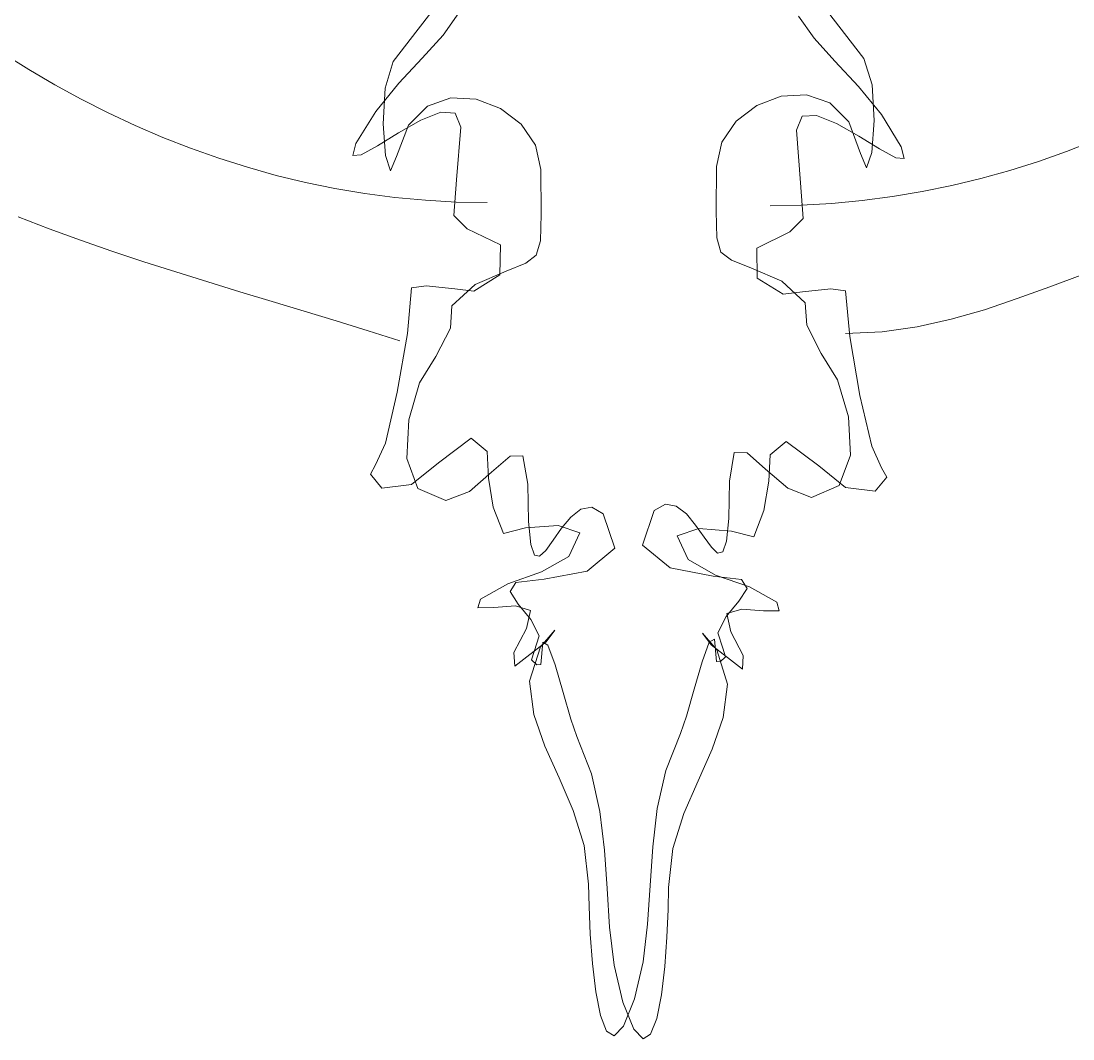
# Model space of a CAD drawing. Header units: centimetres. Extents: x 134057 to 145613, y 5028 to 39996.
# Drawn here: x 135511.4 to 135562.4, y 5312.8 to 5362.2 of the extents above; entities that cross this region are included whole.
import ezdxf

# ---------------------------------------------------------------- set-up
doc = ezdxf.new("R2010")
doc.units = ezdxf.units.CM
doc.layers.add('TEXT', color=3, linetype='Continuous', lineweight=20)

msp = doc.modelspace()

# ---------------------------------------------------------------- linework, layer by layer
at = {"layer": 'TEXT', "color": 2, "linetype": 'Continuous', "lineweight": 9}
for p, q in [((135549.951, 5363.399), (135551.062, 5361.948)), ((135549.951, 5363.399), (135551.062, 5361.948)), ((135531.773, 5363.249), (135530.662, 5361.798)), ((135531.773, 5363.249), (135530.662, 5361.798)), ((135531.867, 5361.511), (135532.622, 5362.581)), ((135531.867, 5361.511), (135532.622, 5362.581)), ((135549.857, 5361.361), (135549.101, 5362.431)), ((135549.857, 5361.361), (135549.101, 5362.431)), ((135551.062, 5361.948), (135552.276, 5360.378)), ((135551.062, 5361.948), (135552.276, 5360.378)), ((135530.662, 5361.798), (135529.447, 5360.228)), ((135530.662, 5361.798), (135529.447, 5360.228)), ((135530.851, 5360.389), (135531.867, 5361.511)), ((135530.851, 5360.389), (135531.867, 5361.511)), ((135550.873, 5360.239), (135549.857, 5361.361)), ((135550.873, 5360.239), (135549.857, 5361.361)), ((135510.52, 5360.614), (135511.764, 5359.837)), ((135510.52, 5360.614), (135511.764, 5359.837)), ((135529.713, 5359.168), (135530.851, 5360.389)), ((135529.713, 5359.168), (135530.851, 5360.389)), ((135552.276, 5360.378), (135552.672, 5359.09)), ((135552.276, 5360.378), (135552.672, 5359.09)), ((135511.764, 5359.837), (135513.027, 5359.098)), ((135511.764, 5359.837), (135513.027, 5359.098)), ((135529.447, 5360.228), (135529.052, 5358.94)), ((135529.447, 5360.228), (135529.052, 5358.94)), ((135552.011, 5359.019), (135550.873, 5360.239)), ((135552.011, 5359.019), (135550.873, 5360.239)), ((135513.027, 5359.098), (135514.309, 5358.398)), ((135513.027, 5359.098), (135514.309, 5358.398)), ((135528.594, 5357.802), (135529.713, 5359.168)), ((135528.594, 5357.802), (135529.713, 5359.168)), ((135529.052, 5358.94), (135528.954, 5357.209)), ((135529.052, 5358.94), (135528.954, 5357.209)), ((135553.129, 5357.653), (135552.011, 5359.019)), ((135553.129, 5357.653), (135552.011, 5359.019)), ((135552.672, 5359.09), (135552.77, 5357.359)), ((135552.672, 5359.09), (135552.77, 5357.359)), ((135514.309, 5358.398), (135515.609, 5357.739)), ((135514.309, 5358.398), (135515.609, 5357.739)), ((135531.102, 5358.067), (135532.239, 5358.463)), ((135531.102, 5358.067), (135532.239, 5358.463)), ((135532.239, 5358.463), (135533.462, 5358.4)), ((135532.239, 5358.463), (135533.462, 5358.4)), ((135533.462, 5358.4), (135534.64, 5357.95)), ((135533.462, 5358.4), (135534.64, 5357.95)), ((135548.262, 5358.55), (135547.084, 5358.099)), ((135548.262, 5358.55), (135547.084, 5358.099)), ((135549.485, 5358.612), (135548.262, 5358.55)), ((135549.485, 5358.612), (135548.262, 5358.55)), ((135550.622, 5358.217), (135549.485, 5358.612)), ((135550.622, 5358.217), (135549.485, 5358.612)), ((135527.634, 5356.244), (135528.594, 5357.802)), ((135527.634, 5356.244), (135528.594, 5357.802)), ((135530.181, 5357.142), (135531.102, 5358.067)), ((135530.181, 5357.142), (135531.102, 5358.067)), ((135534.64, 5357.95), (135535.643, 5357.183)), ((135534.64, 5357.95), (135535.643, 5357.183)), ((135547.084, 5358.099), (135546.081, 5357.333)), ((135547.084, 5358.099), (135546.081, 5357.333)), ((135551.543, 5357.292), (135550.622, 5358.217)), ((135551.543, 5357.292), (135550.622, 5358.217)), ((135515.609, 5357.739), (135516.926, 5357.122)), ((135515.609, 5357.739), (135516.926, 5357.122)), ((135530.776, 5357.375), (135529.701, 5356.761)), ((135530.776, 5357.375), (135529.701, 5356.761)), ((135531.748, 5357.765), (135530.776, 5357.375)), ((135531.748, 5357.765), (135530.776, 5357.375)), ((135532.451, 5357.723), (135531.748, 5357.765)), ((135532.451, 5357.723), (135531.748, 5357.765)), ((135532.721, 5357.039), (135532.451, 5357.723)), ((135532.721, 5357.039), (135532.451, 5357.723)), ((135546.081, 5357.333), (135545.384, 5356.32)), ((135546.081, 5357.333), (135545.384, 5356.32)), ((135549.002, 5356.89), (135549.273, 5357.573)), ((135549.002, 5356.89), (135549.273, 5357.573)), ((135549.273, 5357.573), (135549.976, 5357.615)), ((135549.273, 5357.573), (135549.976, 5357.615)), ((135549.976, 5357.615), (135550.947, 5357.225)), ((135549.976, 5357.615), (135550.947, 5357.225)), ((135552.118, 5355.768), (135551.543, 5357.292)), ((135552.118, 5355.768), (135551.543, 5357.292)), ((135552.77, 5357.359), (135552.654, 5355.811)), ((135552.77, 5357.359), (135552.654, 5355.811)), ((135554.09, 5356.095), (135553.129, 5357.653)), ((135554.09, 5356.095), (135553.129, 5357.653)), ((135516.926, 5357.122), (135518.262, 5356.547)), ((135516.926, 5357.122), (135518.262, 5356.547)), ((135529.701, 5356.761), (135528.685, 5356.133)), ((135529.701, 5356.761), (135528.685, 5356.133)), ((135528.954, 5357.209), (135529.07, 5355.661)), ((135528.954, 5357.209), (135529.07, 5355.661)), ((135529.606, 5355.618), (135530.181, 5357.142)), ((135529.606, 5355.618), (135530.181, 5357.142)), ((135532.521, 5354.49), (135532.721, 5357.039)), ((135532.521, 5354.49), (135532.721, 5357.039)), ((135535.643, 5357.183), (135536.34, 5356.17)), ((135535.643, 5357.183), (135536.34, 5356.17)), ((135549.203, 5354.34), (135549.002, 5356.89)), ((135549.203, 5354.34), (135549.002, 5356.89)), ((135550.947, 5357.225), (135552.023, 5356.611)), ((135550.947, 5357.225), (135552.023, 5356.611)), ((135518.262, 5356.547), (135519.614, 5356.017)), ((135518.262, 5356.547), (135519.614, 5356.017)), ((135527.487, 5355.666), (135527.634, 5356.244)), ((135527.487, 5355.666), (135527.634, 5356.244)), ((135545.384, 5356.32), (135545.122, 5355.132)), ((135545.384, 5356.32), (135545.122, 5355.132)), ((135552.023, 5356.611), (135553.039, 5355.983)), ((135552.023, 5356.611), (135553.039, 5355.983)), ((135563.462, 5356.397), (135562.11, 5355.867)), ((135563.462, 5356.397), (135562.11, 5355.867)), ((135519.614, 5356.017), (135520.983, 5355.532)), ((135519.614, 5356.017), (135520.983, 5355.532)), ((135528.685, 5356.133), (135527.892, 5355.698)), ((135528.685, 5356.133), (135527.892, 5355.698)), ((135536.34, 5356.17), (135536.602, 5354.982)), ((135536.34, 5356.17), (135536.602, 5354.982)), ((135552.409, 5355.072), (135552.118, 5355.768)), ((135552.409, 5355.072), (135552.118, 5355.768)), ((135552.654, 5355.811), (135552.409, 5355.072)), ((135552.654, 5355.811), (135552.409, 5355.072)), ((135553.039, 5355.983), (135553.832, 5355.548)), ((135553.039, 5355.983), (135553.832, 5355.548)), ((135554.236, 5355.516), (135554.09, 5356.095)), ((135554.236, 5355.516), (135554.09, 5356.095)), ((135562.11, 5355.867), (135560.741, 5355.382)), ((135562.11, 5355.867), (135560.741, 5355.382)), ((135520.983, 5355.532), (135522.368, 5355.093)), ((135520.983, 5355.532), (135522.368, 5355.093)), ((135527.892, 5355.698), (135527.487, 5355.666)), ((135527.892, 5355.698), (135527.487, 5355.666)), ((135529.07, 5355.661), (135529.315, 5354.922)), ((135529.07, 5355.661), (135529.315, 5354.922)), ((135529.315, 5354.922), (135529.606, 5355.618)), ((135529.315, 5354.922), (135529.606, 5355.618)), ((135553.832, 5355.548), (135554.236, 5355.516)), ((135553.832, 5355.548), (135554.236, 5355.516)), ((135560.741, 5355.382), (135559.356, 5354.943)), ((135560.741, 5355.382), (135559.356, 5354.943)), ((135522.368, 5355.093), (135523.769, 5354.701)), ((135522.368, 5355.093), (135523.769, 5354.701)), ((135536.602, 5354.982), (135536.62, 5352.814)), ((135536.602, 5354.982), (135536.62, 5352.814)), ((135545.122, 5355.132), (135545.104, 5352.964)), ((135545.122, 5355.132), (135545.104, 5352.964)), ((135559.356, 5354.943), (135557.954, 5354.551)), ((135559.356, 5354.943), (135557.954, 5354.551)), ((135523.769, 5354.701), (135525.186, 5354.358)), ((135523.769, 5354.701), (135525.186, 5354.358)), ((135525.186, 5354.358), (135526.618, 5354.065)), ((135525.186, 5354.358), (135526.618, 5354.065)), ((135532.392, 5352.753), (135532.521, 5354.49)), ((135532.392, 5352.753), (135532.521, 5354.49)), ((135549.332, 5352.603), (135549.203, 5354.34)), ((135549.332, 5352.603), (135549.203, 5354.34)), ((135556.538, 5354.208), (135555.106, 5353.915)), ((135556.538, 5354.208), (135555.106, 5353.915)), ((135557.954, 5354.551), (135556.538, 5354.208)), ((135557.954, 5354.551), (135556.538, 5354.208)), ((135526.618, 5354.065), (135528.065, 5353.822)), ((135526.618, 5354.065), (135528.065, 5353.822)), ((135528.065, 5353.822), (135529.527, 5353.632)), ((135528.065, 5353.822), (135529.527, 5353.632)), ((135555.106, 5353.915), (135553.659, 5353.673)), ((135555.106, 5353.915), (135553.659, 5353.673)), ((135529.527, 5353.632), (135531.002, 5353.494)), ((135529.527, 5353.632), (135531.002, 5353.494)), ((135531.002, 5353.494), (135532.491, 5353.411)), ((135531.002, 5353.494), (135532.491, 5353.411)), ((135532.491, 5353.411), (135533.993, 5353.383)), ((135532.491, 5353.411), (135533.993, 5353.383)), ((135549.233, 5353.261), (135547.731, 5353.233)), ((135549.233, 5353.261), (135547.731, 5353.233)), ((135550.722, 5353.344), (135549.233, 5353.261)), ((135550.722, 5353.344), (135549.233, 5353.261)), ((135552.197, 5353.482), (135550.722, 5353.344)), ((135552.197, 5353.482), (135550.722, 5353.344)), ((135553.659, 5353.673), (135552.197, 5353.482)), ((135553.659, 5353.673), (135552.197, 5353.482)), ((135512.753, 5352.109), (135511.249, 5352.69)), ((135533.039, 5352.111), (135532.392, 5352.753)), ((135533.039, 5352.111), (135532.392, 5352.753)), ((135536.62, 5352.814), (135536.59, 5351.525)), ((135536.62, 5352.814), (135536.59, 5351.525)), ((135545.104, 5352.964), (135545.134, 5351.675)), ((135545.104, 5352.964), (135545.134, 5351.675)), ((135548.684, 5351.961), (135549.332, 5352.603)), ((135548.684, 5351.961), (135549.332, 5352.603)), ((135514.271, 5351.555), (135512.753, 5352.109)), ((135534.641, 5351.328), (135533.039, 5352.111)), ((135534.641, 5351.328), (135533.039, 5352.111)), ((135545.134, 5351.675), (135545.341, 5350.978)), ((135545.134, 5351.675), (135545.341, 5350.978)), ((135547.083, 5351.178), (135548.684, 5351.961)), ((135547.083, 5351.178), (135548.684, 5351.961)), ((135515.802, 5351.025), (135514.271, 5351.555)), ((135534.617, 5349.873), (135534.641, 5351.328)), ((135534.617, 5349.873), (135534.641, 5351.328)), ((135536.59, 5351.525), (135536.383, 5350.828)), ((135536.59, 5351.525), (135536.383, 5350.828)), ((135547.106, 5349.724), (135547.083, 5351.178)), ((135547.106, 5349.724), (135547.083, 5351.178)), ((135517.344, 5350.514), (135515.802, 5351.025)), ((135536.383, 5350.828), (135535.871, 5350.436)), ((135536.383, 5350.828), (135535.871, 5350.436)), ((135545.341, 5350.978), (135545.852, 5350.586)), ((135545.341, 5350.978), (135545.852, 5350.586)), ((135518.893, 5350.018), (135517.344, 5350.514)), ((135535.871, 5350.436), (135534.927, 5350.061)), ((135535.871, 5350.436), (135534.927, 5350.061)), ((135545.852, 5350.586), (135546.797, 5350.211)), ((135545.852, 5350.586), (135546.797, 5350.211)), ((135546.797, 5350.211), (135548.302, 5349.567)), ((135546.797, 5350.211), (135548.302, 5349.567)), ((135520.448, 5349.534), (135518.893, 5350.018)), ((135533.357, 5349.09), (135534.617, 5349.873)), ((135533.357, 5349.09), (135534.617, 5349.873)), ((135534.927, 5350.061), (135533.422, 5349.417)), ((135534.927, 5350.061), (135533.422, 5349.417)), ((135548.366, 5348.94), (135547.106, 5349.724)), ((135548.366, 5348.94), (135547.106, 5349.724)), ((135562.898, 5349.892), (135561.3, 5349.299)), ((135522.006, 5349.059), (135520.448, 5349.534)), ((135530.131, 5347.036), (135530.337, 5349.249)), ((135530.131, 5347.036), (135530.337, 5349.249)), ((135530.337, 5349.249), (135531.049, 5349.349)), ((135530.337, 5349.249), (135531.049, 5349.349)), ((135531.049, 5349.349), (135532.433, 5349.202)), ((135531.049, 5349.349), (135532.433, 5349.202)), ((135533.422, 5349.417), (135532.291, 5348.369)), ((135533.422, 5349.417), (135532.291, 5348.369)), ((135532.433, 5349.202), (135533.357, 5349.09)), ((135532.433, 5349.202), (135533.357, 5349.09)), ((135548.302, 5349.567), (135549.432, 5348.519)), ((135548.302, 5349.567), (135549.432, 5348.519)), ((135550.675, 5349.2), (135549.291, 5349.052)), ((135550.675, 5349.2), (135549.291, 5349.052)), ((135551.387, 5349.099), (135550.675, 5349.2)), ((135551.387, 5349.099), (135550.675, 5349.2)), ((135551.593, 5346.886), (135551.387, 5349.099)), ((135551.593, 5346.886), (135551.387, 5349.099)), ((135561.3, 5349.299), (135559.714, 5348.722)), ((135523.566, 5348.588), (135522.006, 5349.059)), ((135549.291, 5349.052), (135548.366, 5348.94)), ((135549.291, 5349.052), (135548.366, 5348.94)), ((135559.714, 5348.722), (135558.123, 5348.187)), ((135525.124, 5348.118), (135523.566, 5348.588)), ((135526.678, 5347.644), (135525.124, 5348.118)), ((135532.291, 5348.369), (135532.221, 5347.286)), ((135532.291, 5348.369), (135532.221, 5347.286)), ((135549.432, 5348.519), (135549.503, 5347.436)), ((135549.432, 5348.519), (135549.503, 5347.436)), ((135558.123, 5348.187), (135556.511, 5347.724)), ((135528.226, 5347.164), (135526.678, 5347.644)), ((135556.511, 5347.724), (135554.862, 5347.358)), ((135529.765, 5346.673), (135528.226, 5347.164)), ((135532.221, 5347.286), (135531.514, 5345.92)), ((135532.221, 5347.286), (135531.514, 5345.92)), ((135549.503, 5347.436), (135550.21, 5346.069)), ((135549.503, 5347.436), (135550.21, 5346.069)), ((135553.159, 5347.119), (135551.387, 5347.033)), ((135554.862, 5347.358), (135553.159, 5347.119)), ((135529.641, 5344.182), (135530.131, 5347.036)), ((135529.641, 5344.182), (135530.131, 5347.036)), ((135552.083, 5344.032), (135551.593, 5346.886)), ((135552.083, 5344.032), (135551.593, 5346.886)), ((135550.21, 5346.069), (135551, 5344.792)), ((135550.21, 5346.069), (135551, 5344.792)), ((135531.514, 5345.92), (135530.724, 5344.643)), ((135531.514, 5345.92), (135530.724, 5344.643)), ((135530.724, 5344.643), (135530.194, 5342.839)), ((135530.724, 5344.643), (135530.194, 5342.839)), ((135551, 5344.792), (135551.53, 5342.989)), ((135551, 5344.792), (135551.53, 5342.989)), ((135529.062, 5341.715), (135529.641, 5344.182)), ((135529.062, 5341.715), (135529.641, 5344.182)), ((135552.662, 5341.565), (135552.083, 5344.032)), ((135552.662, 5341.565), (135552.083, 5344.032)), ((135551.53, 5342.989), (135551.618, 5341.124)), ((135551.53, 5342.989), (135551.618, 5341.124)), ((135530.194, 5342.839), (135530.106, 5340.975)), ((135530.194, 5342.839), (135530.106, 5340.975)), ((135528.588, 5340.664), (135529.062, 5341.715)), ((135528.588, 5340.664), (135529.062, 5341.715)), ((135533.222, 5341.948), (135531.638, 5340.758)), ((135533.222, 5341.948), (135531.638, 5340.758)), ((135533.993, 5341.3), (135533.222, 5341.948)), ((135533.993, 5341.3), (135533.222, 5341.948)), ((135547.731, 5341.15), (135548.502, 5341.798)), ((135547.731, 5341.15), (135548.502, 5341.798)), ((135548.502, 5341.798), (135550.086, 5340.609)), ((135548.502, 5341.798), (135550.086, 5340.609)), ((135553.136, 5340.514), (135552.662, 5341.565)), ((135553.136, 5340.514), (135552.662, 5341.565)), ((135530.106, 5340.975), (135530.644, 5339.515)), ((135530.106, 5340.975), (135530.644, 5339.515)), ((135534.058, 5340.022), (135533.993, 5341.3)), ((135534.058, 5340.022), (135533.993, 5341.3)), ((135534.214, 5340.303), (135535.116, 5341.088)), ((135534.214, 5340.303), (135535.116, 5341.088)), ((135535.116, 5341.088), (135535.735, 5341.102)), ((135535.116, 5341.088), (135535.735, 5341.102)), ((135535.735, 5341.102), (135535.966, 5339.719)), ((135535.735, 5341.102), (135535.966, 5339.719)), ((135545.988, 5341.252), (135545.758, 5339.869)), ((135545.988, 5341.252), (135545.758, 5339.869)), ((135546.608, 5341.238), (135545.988, 5341.252)), ((135546.608, 5341.238), (135545.988, 5341.252)), ((135547.51, 5340.453), (135546.608, 5341.238)), ((135547.51, 5340.453), (135546.608, 5341.238)), ((135547.666, 5339.873), (135547.731, 5341.15)), ((135547.666, 5339.873), (135547.731, 5341.15)), ((135551.618, 5341.124), (135551.08, 5339.664)), ((135551.618, 5341.124), (135551.08, 5339.664)), ((135528.335, 5340.205), (135528.588, 5340.664)), ((135528.335, 5340.205), (135528.588, 5340.664)), ((135531.638, 5340.758), (135530.337, 5339.71)), ((135531.638, 5340.758), (135530.337, 5339.71)), ((135548.587, 5339.523), (135547.51, 5340.453)), ((135548.587, 5339.523), (135547.51, 5340.453)), ((135550.086, 5340.609), (135551.387, 5339.56)), ((135550.086, 5340.609), (135551.387, 5339.56)), ((135553.389, 5340.055), (135553.136, 5340.514)), ((135553.389, 5340.055), (135553.136, 5340.514)), ((135528.894, 5339.533), (135528.335, 5340.205)), ((135528.894, 5339.533), (135528.335, 5340.205)), ((135533.137, 5339.373), (135534.214, 5340.303)), ((135533.137, 5339.373), (135534.214, 5340.303)), ((135534.3, 5338.603), (135534.058, 5340.022)), ((135534.3, 5338.603), (135534.058, 5340.022)), ((135552.83, 5339.384), (135553.389, 5340.055)), ((135552.83, 5339.384), (135553.389, 5340.055)), ((135530.337, 5339.71), (135528.894, 5339.533)), ((135530.337, 5339.71), (135528.894, 5339.533)), ((135530.644, 5339.515), (135531.991, 5338.924)), ((135530.644, 5339.515), (135531.991, 5338.924)), ((135535.966, 5339.719), (135536.004, 5337.905)), ((135535.966, 5339.719), (135536.004, 5337.905)), ((135545.758, 5339.869), (135545.72, 5338.055)), ((135545.758, 5339.869), (135545.72, 5338.055)), ((135547.424, 5338.453), (135547.666, 5339.873)), ((135547.424, 5338.453), (135547.666, 5339.873)), ((135549.733, 5339.074), (135548.587, 5339.523)), ((135549.733, 5339.074), (135548.587, 5339.523)), ((135551.08, 5339.664), (135549.733, 5339.074)), ((135551.08, 5339.664), (135549.733, 5339.074)), ((135551.387, 5339.56), (135552.83, 5339.384)), ((135551.387, 5339.56), (135552.83, 5339.384)), ((135531.991, 5338.924), (135533.137, 5339.373)), ((135531.991, 5338.924), (135533.137, 5339.373)), ((135534.788, 5337.325), (135534.3, 5338.603)), ((135534.788, 5337.325), (135534.3, 5338.603)), ((135538.06, 5338.128), (135538.549, 5338.51)), ((135538.06, 5338.128), (135538.549, 5338.51)), ((135538.549, 5338.51), (135539.071, 5338.605)), ((135538.549, 5338.51), (135539.071, 5338.605)), ((135539.071, 5338.605), (135539.622, 5338.289)), ((135539.071, 5338.605), (135539.622, 5338.289)), ((135542.102, 5338.438), (135541.536, 5336.766)), ((135542.102, 5338.438), (135541.536, 5336.766)), ((135542.653, 5338.755), (135542.102, 5338.438)), ((135542.653, 5338.755), (135542.102, 5338.438)), ((135543.175, 5338.66), (135542.653, 5338.755)), ((135543.175, 5338.66), (135542.653, 5338.755)), ((135543.664, 5338.278), (135543.175, 5338.66)), ((135543.664, 5338.278), (135543.175, 5338.66)), ((135546.936, 5337.176), (135547.424, 5338.453)), ((135546.936, 5337.176), (135547.424, 5338.453)), ((135536.004, 5337.905), (135536.117, 5336.802)), ((135536.004, 5337.905), (135536.117, 5336.802)), ((135537.61, 5337.585), (135538.06, 5338.128)), ((135537.61, 5337.585), (135538.06, 5338.128)), ((135539.622, 5338.289), (135540.188, 5336.616)), ((135539.622, 5338.289), (135540.188, 5336.616)), ((135544.114, 5337.734), (135543.664, 5338.278)), ((135544.114, 5337.734), (135543.664, 5338.278)), ((135545.72, 5338.055), (135545.607, 5336.951)), ((135545.72, 5338.055), (135545.607, 5336.951)), ((135535.866, 5337.599), (135534.788, 5337.325)), ((135535.866, 5337.599), (135534.788, 5337.325)), ((135537.451, 5337.723), (135535.866, 5337.599)), ((135537.451, 5337.723), (135535.866, 5337.599)), ((135537.204, 5337.004), (135537.61, 5337.585)), ((135537.204, 5337.004), (135537.61, 5337.585)), ((135538.5, 5337.37), (135537.451, 5337.723)), ((135538.5, 5337.37), (135537.451, 5337.723)), ((135537.968, 5336.212), (135538.5, 5337.37)), ((135537.968, 5336.212), (135538.5, 5337.37)), ((135543.224, 5337.22), (135544.273, 5337.573)), ((135543.224, 5337.22), (135544.273, 5337.573)), ((135544.52, 5337.154), (135544.114, 5337.734)), ((135544.52, 5337.154), (135544.114, 5337.734)), ((135544.273, 5337.573), (135545.858, 5337.449)), ((135544.273, 5337.573), (135545.858, 5337.449)), ((135545.858, 5337.449), (135546.936, 5337.176)), ((135545.858, 5337.449), (135546.936, 5337.176)), ((135536.847, 5336.51), (135537.204, 5337.004)), ((135536.847, 5336.51), (135537.204, 5337.004)), ((135543.756, 5336.063), (135543.224, 5337.22)), ((135543.756, 5336.063), (135543.224, 5337.22)), ((135544.877, 5336.66), (135544.52, 5337.154)), ((135544.877, 5336.66), (135544.52, 5337.154)), ((135545.607, 5336.951), (135545.426, 5336.434)), ((135545.607, 5336.951), (135545.426, 5336.434)), ((135536.117, 5336.802), (135536.298, 5336.285)), ((135536.117, 5336.802), (135536.298, 5336.285)), ((135536.543, 5336.229), (135536.847, 5336.51)), ((135536.543, 5336.229), (135536.847, 5336.51)), ((135540.188, 5336.616), (135538.845, 5335.509)), ((135540.188, 5336.616), (135538.845, 5335.509)), ((135541.536, 5336.766), (135542.879, 5335.659)), ((135541.536, 5336.766), (135542.879, 5335.659)), ((135545.181, 5336.379), (135544.877, 5336.66)), ((135545.181, 5336.379), (135544.877, 5336.66)), ((135545.426, 5336.434), (135545.181, 5336.379)), ((135545.426, 5336.434), (135545.181, 5336.379)), ((135536.298, 5336.285), (135536.543, 5336.229)), ((135536.298, 5336.285), (135536.543, 5336.229)), ((135536.643, 5335.465), (135537.968, 5336.212)), ((135536.643, 5335.465), (135537.968, 5336.212)), ((135545.081, 5335.315), (135543.756, 5336.063)), ((135545.081, 5335.315), (135543.756, 5336.063)), ((135535, 5334.893), (135536.643, 5335.465)), ((135535, 5334.893), (135536.643, 5335.465)), ((135538.845, 5335.509), (135536.761, 5335.109)), ((135538.845, 5335.509), (135536.761, 5335.109)), ((135542.879, 5335.659), (135544.963, 5335.259)), ((135542.879, 5335.659), (135544.963, 5335.259)), ((135533.675, 5334.146), (135535, 5334.893)), ((135533.675, 5334.146), (135535, 5334.893)), ((135535.389, 5334.949), (135535.118, 5334.52)), ((135535.389, 5334.949), (135535.118, 5334.52)), ((135536.761, 5335.109), (135535.389, 5334.949)), ((135536.761, 5335.109), (135535.389, 5334.949)), ((135544.963, 5335.259), (135546.334, 5335.099)), ((135544.963, 5335.259), (135546.334, 5335.099)), ((135546.724, 5334.744), (135545.081, 5335.315)), ((135546.724, 5334.744), (135545.081, 5335.315)), ((135546.334, 5335.099), (135546.606, 5334.67)), ((135546.334, 5335.099), (135546.606, 5334.67)), ((135535.118, 5334.52), (135535.509, 5333.897)), ((135535.118, 5334.52), (135535.509, 5333.897)), ((135546.606, 5334.67), (135546.215, 5334.046)), ((135546.606, 5334.67), (135546.215, 5334.046)), ((135548.048, 5333.996), (135546.724, 5334.744)), ((135548.048, 5333.996), (135546.724, 5334.744)), ((135533.556, 5333.722), (135533.675, 5334.146)), ((135533.556, 5333.722), (135533.675, 5334.146)), ((135535.369, 5333.814), (135534.322, 5333.734)), ((135535.369, 5333.814), (135534.322, 5333.734)), ((135536.097, 5333.596), (135535.369, 5333.814)), ((135536.097, 5333.596), (135535.369, 5333.814)), ((135535.509, 5333.897), (135536.125, 5333.154)), ((135535.509, 5333.897), (135536.125, 5333.154)), ((135546.215, 5334.046), (135545.599, 5333.304)), ((135546.215, 5334.046), (135545.599, 5333.304)), ((135548.168, 5333.572), (135548.048, 5333.996)), ((135548.168, 5333.572), (135548.048, 5333.996)), ((135534.322, 5333.734), (135533.556, 5333.722)), ((135534.322, 5333.734), (135533.556, 5333.722)), ((135535.901, 5332.715), (135536.097, 5333.596)), ((135535.901, 5332.715), (135536.097, 5333.596)), ((135545.599, 5333.304), (135545.195, 5332.517)), ((135545.599, 5333.304), (135545.195, 5332.517)), ((135545.627, 5333.447), (135546.354, 5333.664)), ((135545.627, 5333.447), (135546.354, 5333.664)), ((135545.823, 5332.565), (135545.627, 5333.447)), ((135545.823, 5332.565), (135545.627, 5333.447)), ((135546.354, 5333.664), (135547.402, 5333.584)), ((135546.354, 5333.664), (135547.402, 5333.584)), ((135547.402, 5333.584), (135548.168, 5333.572)), ((135547.402, 5333.584), (135548.168, 5333.572)), ((135536.125, 5333.154), (135536.529, 5332.367)), ((135536.125, 5333.154), (135536.529, 5332.367)), ((135535.301, 5331.561), (135535.901, 5332.715)), ((135535.301, 5331.561), (135535.901, 5332.715)), ((135536.529, 5332.367), (135536.284, 5331.611)), ((135536.529, 5332.367), (135536.284, 5331.611)), ((135536.584, 5331.832), (135537.285, 5332.644)), ((135536.584, 5331.832), (135537.285, 5332.644)), ((135537.285, 5332.644), (135536.855, 5332.079)), ((135537.285, 5332.644), (135536.855, 5332.079)), ((135545.14, 5331.682), (135544.439, 5332.494)), ((135544.439, 5332.494), (135544.869, 5331.929)), ((135545.14, 5331.682), (135544.439, 5332.494)), ((135544.439, 5332.494), (135544.869, 5331.929)), ((135545.195, 5332.517), (135545.44, 5331.761)), ((135545.195, 5332.517), (135545.44, 5331.761)), ((135546.423, 5331.411), (135545.823, 5332.565)), ((135546.423, 5331.411), (135545.823, 5332.565)), ((135536.855, 5332.079), (135535.336, 5330.901)), ((135536.855, 5332.079), (135535.336, 5330.901)), ((135536.06, 5330.171), (135536.584, 5331.832)), ((135536.06, 5330.171), (135536.584, 5331.832)), ((135536.602, 5330.975), (135536.698, 5332.052)), ((135536.602, 5330.975), (135536.698, 5332.052)), ((135536.698, 5332.052), (135536.949, 5331.906)), ((135536.698, 5332.052), (135536.949, 5331.906)), ((135536.949, 5331.906), (135537.297, 5330.955)), ((135536.949, 5331.906), (135537.297, 5330.955)), ((135544.775, 5332.055), (135544.427, 5331.105)), ((135544.775, 5332.055), (135544.427, 5331.105)), ((135545.026, 5332.202), (135544.775, 5332.055)), ((135545.026, 5332.202), (135544.775, 5332.055)), ((135544.869, 5331.929), (135546.388, 5330.752)), ((135544.869, 5331.929), (135546.388, 5330.752)), ((135545.122, 5331.125), (135545.026, 5332.202)), ((135545.122, 5331.125), (135545.026, 5332.202)), ((135545.44, 5331.761), (135545.57, 5331.349)), ((135545.44, 5331.761), (135545.57, 5331.349)), ((135535.336, 5330.901), (135535.301, 5331.561)), ((135535.336, 5330.901), (135535.301, 5331.561)), ((135536.284, 5331.611), (135536.154, 5331.199)), ((135536.284, 5331.611), (135536.154, 5331.199)), ((135545.664, 5330.021), (135545.14, 5331.682)), ((135545.664, 5330.021), (135545.14, 5331.682)), ((135545.57, 5331.349), (135545.311, 5331.113)), ((135545.57, 5331.349), (135545.311, 5331.113)), ((135546.388, 5330.752), (135546.423, 5331.411)), ((135546.388, 5330.752), (135546.423, 5331.411)), ((135536.154, 5331.199), (135536.413, 5330.963)), ((135536.154, 5331.199), (135536.413, 5330.963)), ((135536.413, 5330.963), (135536.602, 5330.975)), ((135536.413, 5330.963), (135536.602, 5330.975)), ((135537.297, 5330.955), (135537.685, 5329.621)), ((135537.297, 5330.955), (135537.685, 5329.621)), ((135544.427, 5331.105), (135544.039, 5329.771)), ((135544.427, 5331.105), (135544.039, 5329.771)), ((135545.311, 5331.113), (135545.122, 5331.125)), ((135545.311, 5331.113), (135545.122, 5331.125)), ((135536.272, 5328.558), (135536.06, 5330.171)), ((135536.272, 5328.558), (135536.06, 5330.171)), ((135544.039, 5329.771), (135543.669, 5328.472)), ((135544.039, 5329.771), (135543.669, 5328.472)), ((135545.452, 5328.408), (135545.664, 5330.021)), ((135545.452, 5328.408), (135545.664, 5330.021)), ((135537.685, 5329.621), (135538.055, 5328.322)), ((135537.685, 5329.621), (135538.055, 5328.322)), ((135536.802, 5327.015), (135536.272, 5328.558)), ((135536.802, 5327.015), (135536.272, 5328.558)), ((135538.055, 5328.322), (135538.35, 5327.478)), ((135538.055, 5328.322), (135538.35, 5327.478)), ((135543.669, 5328.472), (135543.373, 5327.627)), ((135543.669, 5328.472), (135543.373, 5327.627)), ((135544.922, 5326.865), (135545.452, 5328.408)), ((135544.922, 5326.865), (135545.452, 5328.408)), ((135538.35, 5327.478), (135539.058, 5325.68)), ((135538.35, 5327.478), (135539.058, 5325.68)), ((135543.373, 5327.627), (135542.666, 5325.829)), ((135543.373, 5327.627), (135542.666, 5325.829)), ((135537.491, 5325.481), (135536.802, 5327.015)), ((135537.491, 5325.481), (135536.802, 5327.015)), ((135544.233, 5325.331), (135544.922, 5326.865)), ((135544.233, 5325.331), (135544.922, 5326.865)), ((135539.058, 5325.68), (135539.473, 5323.84)), ((135539.058, 5325.68), (135539.473, 5323.84)), ((135542.666, 5325.829), (135542.251, 5323.99)), ((135542.666, 5325.829), (135542.251, 5323.99)), ((135538.18, 5323.894), (135537.491, 5325.481)), ((135538.18, 5323.894), (135537.491, 5325.481)), ((135543.544, 5323.744), (135544.233, 5325.331)), ((135543.544, 5323.744), (135544.233, 5325.331)), ((135538.71, 5322.192), (135538.18, 5323.894)), ((135538.71, 5322.192), (135538.18, 5323.894)), ((135539.473, 5323.84), (135539.694, 5321.975)), ((135539.473, 5323.84), (135539.694, 5321.975)), ((135542.251, 5323.99), (135542.03, 5322.125)), ((135542.251, 5323.99), (135542.03, 5322.125)), ((135543.014, 5322.043), (135543.544, 5323.744)), ((135543.014, 5322.043), (135543.544, 5323.744)), ((135538.922, 5320.314), (135538.71, 5322.192)), ((135538.922, 5320.314), (135538.71, 5322.192)), ((135542.03, 5322.125), (135541.907, 5320.252)), ((135542.03, 5322.125), (135541.907, 5320.252)), ((135539.694, 5321.975), (135539.817, 5320.102)), ((135539.694, 5321.975), (135539.817, 5320.102)), ((135542.802, 5320.164), (135543.014, 5322.043)), ((135542.802, 5320.164), (135543.014, 5322.043)), ((135538.941, 5319.233), (135538.922, 5320.314)), ((135538.941, 5319.233), (135538.922, 5320.314)), ((135539.817, 5320.102), (135539.94, 5318.238)), ((135539.817, 5320.102), (135539.94, 5318.238)), ((135541.907, 5320.252), (135541.784, 5318.387)), ((135541.907, 5320.252), (135541.784, 5318.387)), ((135542.783, 5319.084), (135542.802, 5320.164)), ((135542.783, 5319.084), (135542.802, 5320.164)), ((135539.001, 5317.899), (135538.941, 5319.233)), ((135539.001, 5317.899), (135538.941, 5319.233)), ((135542.723, 5317.749), (135542.783, 5319.084)), ((135542.723, 5317.749), (135542.783, 5319.084)), ((135539.94, 5318.238), (135540.161, 5316.398)), ((135539.94, 5318.238), (135540.161, 5316.398)), ((135541.784, 5318.387), (135541.563, 5316.548)), ((135541.784, 5318.387), (135541.563, 5316.548)), ((135539.11, 5316.469), (135539.001, 5317.899)), ((135539.11, 5316.469), (135539.001, 5317.899)), ((135542.614, 5316.319), (135542.723, 5317.749)), ((135542.614, 5316.319), (135542.723, 5317.749)), ((135539.274, 5315.102), (135539.11, 5316.469)), ((135539.274, 5315.102), (135539.11, 5316.469)), ((135541.563, 5316.548), (135541.148, 5314.75)), ((135541.563, 5316.548), (135541.148, 5314.75)), ((135540.161, 5316.398), (135540.576, 5314.6)), ((135540.161, 5316.398), (135540.576, 5314.6)), ((135542.45, 5314.952), (135542.614, 5316.319)), ((135542.45, 5314.952), (135542.614, 5316.319)), ((135539.5, 5313.956), (135539.274, 5315.102)), ((135539.5, 5313.956), (135539.274, 5315.102)), ((135542.224, 5313.806), (135542.45, 5314.952)), ((135542.224, 5313.806), (135542.45, 5314.952)), ((135540.576, 5314.6), (135541.113, 5313.278)), ((135540.576, 5314.6), (135541.113, 5313.278)), ((135541.148, 5314.75), (135540.611, 5313.428)), ((135541.148, 5314.75), (135540.611, 5313.428)), ((135539.793, 5313.189), (135539.5, 5313.956)), ((135539.793, 5313.189), (135539.5, 5313.956)), ((135540.611, 5313.428), (135540.161, 5312.96)), ((135540.611, 5313.428), (135540.161, 5312.96)), ((135541.931, 5313.04), (135542.224, 5313.806)), ((135541.931, 5313.04), (135542.224, 5313.806)), ((135540.161, 5312.96), (135539.793, 5313.189)), ((135540.161, 5312.96), (135539.793, 5313.189)), ((135541.113, 5313.278), (135541.562, 5312.811)), ((135541.113, 5313.278), (135541.562, 5312.811)), ((135541.562, 5312.811), (135541.931, 5313.04)), ((135541.562, 5312.811), (135541.931, 5313.04))]:
    msp.add_line(p, q, dxfattribs=at)

doc.saveas('drawing.dxf')
